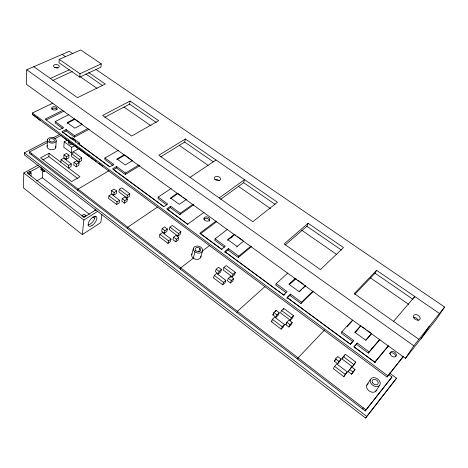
<?xml version="1.0" encoding="UTF-8"?>
<svg xmlns="http://www.w3.org/2000/svg" width="468" height="468" viewBox="0 0 468 468"><rect width="100%" height="100%" fill="white"/><g stroke="black" fill="none" stroke-linecap="round" stroke-linejoin="round"><path stroke-width="0.7" d="M32.38 114.449L37.341 117.936L32.38 114.449L32.397 113.016L52.907 103.106M38.212 165.145L23.821 172.967L23.4 187.838L82.298 234.591L100.825 222.534L101.895 214.584M47.344 140.874L24.383 152.855L24.33 154.867L365.566 418.047L396.548 378.202L389.499 373.002M72.944 53.773L69.322 51.304L26.729 69.767L26.319 84.222L405.44 358.336L436.123 319.597L444.6 307.037L95.87 69.399M31.017 176.026L31.134 172.885L29.455 171.581L27.548 172.616L27.53 173.248L83.959 217.368L96.057 209.722M47.321 142.605L29.502 151.936L29.455 153.27L365.21 410.968L391.201 378.068L391.944 376.951L389.358 375.038M29.209 174.558L29.232 173.926L27.548 172.616M29.455 171.581L29.431 172.206L39.95 166.468M31.239 154.639L31.286 153.311M44.478 170.264L44.401 171.668L41.003 169.539L41.125 167.041M89.394 214.285L42.366 177.735L42.781 168.638M47.104 146.227L47.473 139.622M77.904 178.665L48.883 156.61L49.081 153.299L40.611 157.839L71.627 181.566L79.975 176.705L49.081 153.299M68.901 114.631L55.253 121.522L55.16 122.967L62.899 128.647M59.22 59.36L59.003 62.77L79.712 77.132L100.918 67.205L101.293 63.847L80.724 49.953L59.22 59.36L80.01 73.733L101.293 63.847M55.786 147.613L56.218 141.026A4.44 2.796 5.5 0 0 50.252 137.621A4.44 2.796 5.5 0 0 49.064 142.354A4.44 2.796 5.5 0 0 56.218 141.026M60.91 162.261L61.103 159.617L63.712 158.184L71.311 163.911L71.083 166.544L68.492 168.006L68.714 165.368L71.311 163.911M67.246 140.172L64.215 141.786L63.8 147.256L71.247 152.814L79.039 148.526M63.999 154.855L63.8 157.494L66.222 159.319L68.79 157.891L69.012 155.265L66.579 153.44L63.999 154.855L66.433 156.681L66.222 159.319M66.017 130.917L66.128 129.501L74.547 135.679L74.424 137.118L66.017 130.917L62.496 132.754M71.247 152.814L71.715 147.356L75.336 145.384M71.698 153.779L71.469 156.411L79.016 162.057L81.549 160.629L81.806 158.008L74.248 152.375L71.698 153.779L79.273 159.436L79.016 162.057M79.712 77.132L80.01 73.733M74.026 162.384L73.786 165.017L76.243 166.865L78.799 165.409L79.051 162.788L76.594 160.939L74.026 162.384L76.489 164.239L76.243 166.865M79.367 145.127L79.56 143.091L72.09 137.592L70.879 138.236M77.881 190.435L78.01 189.13L109.097 170.621M82.157 215.959L82.222 215.339L84.082 214.174L85.884 215.578L85.814 216.198M83.959 217.368L84.029 216.748L85.884 215.578M82.298 234.591L83.912 220.054L97.9 211.167M95.103 210.541L95.279 209.114M118.457 150.193L104.955 157.991L104.773 159.418L113.022 165.467M108.968 195.794L108.605 198.397L116.672 204.51L119.2 202.89L119.597 200.298L111.513 194.202L108.968 195.794L117.064 201.913L116.672 204.51M111.583 190.599L111.214 193.202L113.788 195.138L116.298 193.565L116.684 190.973L114.098 189.037L111.583 190.599L114.169 192.547L113.788 195.138M124.266 154.732L117.041 158.98L116.941 159.687L124.763 155.089L132.339 160.565M116.351 167.895L116.555 166.503L125.535 173.09L125.313 174.511L116.351 167.895L113.49 169.609M104.785 117.275L129.601 104.142L130.063 101.024L158.664 120.662L131.689 136.03L102.621 115.456L130.063 101.024M119.305 189.335L118.913 191.927L126.927 197.929L129.39 196.349L129.823 193.764L121.785 187.779L119.305 189.335L127.354 195.343L126.927 197.929M122.242 198.607L121.832 201.199L124.441 203.165L126.933 201.556L127.36 198.97L124.74 197.01L122.242 198.607L124.862 200.579L124.441 203.165M127.512 228.53L127.735 227.249L157.347 207.178M171.288 188.376L158.225 197.075L157.938 198.479L166.83 204.99M159.921 234.31L159.372 236.855L167.965 243.366L170.41 241.576L171.001 239.037L162.39 232.543L159.921 234.31L168.55 240.827L167.965 243.366M162.209 228.636L161.653 231.186L164.397 233.251L166.824 231.514L167.398 228.969L164.648 226.91L162.209 228.636L164.964 230.706L164.397 233.251M160.699 156.868L184.673 142.073L185.363 138.99L277.43 202.211L252.761 221.727L158.851 155.253L185.363 138.99M170.311 207.558L170.621 206.172L180.227 213.221L179.899 214.619L170.311 207.558L167.544 209.465M169.942 227.15L169.363 229.694L177.899 236.088L180.279 234.339L180.905 231.806L172.347 225.436L169.942 227.15L178.513 233.55L177.899 236.088M173.564 237.165L172.961 239.704L175.746 241.798L178.156 240.02L178.776 237.487L175.986 235.398L173.564 237.165L176.354 239.265L175.746 241.798M180.432 269.147L180.759 267.895L193.272 258.178L194.975 251.907M191.681 254.691L193.366 248.414M198.801 251.72L199.777 248.21M200.831 257.026L202.597 250.766M227.694 229.139L215.151 238.844L214.748 240.219L224.307 247.221M214.274 275.389L213.507 277.875L222.68 284.825L225.032 282.836L225.845 280.367L216.649 273.435L214.274 275.389L223.488 282.35L222.68 284.825M216.187 269.188L215.415 271.674L218.345 273.879L220.68 271.955L221.469 269.469L218.533 267.269L216.187 269.188L219.123 271.399L218.345 273.879M220.662 199.321L243.606 182.666L244.548 179.63L219.182 197.958M228.004 249.935L228.431 248.59L238.733 256.148L238.276 257.511L228.004 249.935L224.821 252.498M223.909 267.462L223.119 269.942L232.227 276.758L234.515 274.827L235.351 272.353L226.225 265.555L223.909 267.462L233.058 274.289L232.227 276.758M236.861 247.145L237.089 246.46L243.734 241.09M228.302 278.29L227.483 280.765L230.455 283.005L232.771 281.034L233.608 278.565L230.63 276.331L228.302 278.29L231.286 280.531L230.455 283.005M230.215 277.571L230.63 276.331M236.978 312.548L237.416 311.331L264.859 286.65M287.744 273.131L276.202 283.643L275.658 284.977L285.954 292.541M285.147 245.056L306.891 226.255L308.12 223.283L343.512 247.584L320.387 269.591L284.146 243.939L308.12 223.283M272.838 314.923L273.85 312.513L276.085 310.389L279.226 312.735L278.197 315.145L275.974 317.281L272.838 314.923L273.733 314.075M271.364 321.709L272.376 319.299L274.634 317.134L284.474 324.552L283.415 326.945L281.18 329.144L271.364 321.709L272.265 320.843M275.582 311.594L276.085 310.389M275.974 317.281L276.992 314.876L279.226 312.735M281.555 310.506L280.519 312.916L290.259 320.206L292.436 318.065L293.512 315.666L283.754 308.4L281.555 310.506L291.33 317.813L290.259 320.206M295.285 279.221L295.571 278.559L296.747 279.408M283.234 309.605L283.754 308.4M289.903 295.407L290.464 294.109L301.532 302.229L300.936 303.551L289.903 295.407L286.884 298.268M281.18 329.144L282.233 326.752L284.474 324.552M285.749 324.646L286.814 322.253L289.025 320.077L292.213 322.464L291.125 324.856L288.926 327.038L285.749 324.646L286.632 323.774M288.926 327.038L290.008 324.652L292.213 322.464M297.531 359.026L298.104 357.856L324.605 329.922M352.644 320.053L341.839 331.806L341.143 333.093L352.849 341.675L350.485 344.325M354.762 294.43L375.026 273.189L376.588 270.299L439.481 313.484M334.316 361.22L335.597 358.903L337.703 356.546L341.067 359.061L339.768 361.378L337.674 363.747L334.316 361.22L336.001 359.336M334.62 366.35L333.333 368.661L343.863 376.641L347.309 371.896L336.749 363.946L334.62 366.35L345.203 374.347L343.863 376.641M337.674 363.747L338.967 361.436L341.067 359.061M341.95 358.903L343.255 356.593L345.325 354.253L355.779 362.039L352.386 366.719L341.95 358.903L343.19 357.505M360.553 326.43L360.91 325.786L354.949 332.42M344.015 356.569L344.67 355.411M352.849 341.675L353.562 340.406L341.839 331.806M356.47 344.354L357.201 343.079L369.123 351.825L368.363 353.094L356.47 344.354L354.118 347.022M348.157 371.645L351.573 366.935L354.99 369.492L351.562 374.213L348.157 371.645L348.982 370.679M350.561 368.655L351.573 366.935M352.386 366.719L355.779 362.039M351.562 374.213L354.99 369.492M371.709 349.169L372.475 347.899M413.73 298.227L414.783 296.525L393.541 321.37M366.795 385.217L370.369 379.56M362.542 408.927L363.267 407.815M375.822 391.178L379.495 385.556A5.505 4.025 34.3 0 0 375.418 377.828A5.505 4.025 34.3 0 0 370.703 383.005A5.505 4.025 34.3 0 0 379.495 385.556M36.311 117.404L387.024 377.021L403.416 356.242M365.21 410.968L391.944 376.951M365.566 418.047L396.548 378.202M405.44 358.336L413.8 345.811L444.6 307.037M420.984 338.709L429.413 326.161M387.024 377.021L403.469 356.388M388.557 345.542L374.728 362.162L353.907 346.811L357.201 343.079M374.868 362.308L388.224 346.25M369.123 351.825L379.8 339.312M368.363 353.094L379.946 339.505M345.203 374.347L347.309 371.896M371.592 333.45L365.701 340.201L354.849 332.286L360.816 325.658M365.783 340.318L371.218 334.088M353.562 340.406L350.257 344.12L286.937 297.443L290.464 294.109M356.013 331.479L358.26 328.975M347.034 326.682L351.948 321.335M376.588 270.299L354.311 293.6L418.936 339.347M291.33 317.813L293.512 315.666M300.936 303.551L313.227 291.546M301.532 302.229L312.805 291.248M305.347 285.626L299.058 291.628L288.978 284.281L295.326 278.384M299.292 291.792L301.386 289.791M302.96 288.288L305.575 285.79M289.224 284.456L295.571 278.559M291.365 282.859L294.799 279.677M284.012 295.29L285.018 294.36M231.286 280.531L233.608 278.565M223.488 282.35L225.845 280.367M233.058 274.289L235.351 272.353M238.276 257.511L251.69 246.431M219.123 271.399L221.469 269.469M238.733 256.148L251.035 246.01M228.431 248.59L224.71 251.573L283.549 294.945L287.089 291.628L276.202 283.643M227.483 240.306L234.731 234.579L235.901 235.427M234.392 234.339L227.694 239.622L237.089 246.46M230.899 238.113L231.929 237.299M202.053 251.351L209.412 245.63M200.591 233.731L216.813 221.528M216.052 221.025L199.807 233.222L221.557 249.251L225.289 246.285L215.151 238.844M176.354 239.265L178.776 237.487M168.55 240.827L171.001 239.037M178.513 233.55L180.905 231.806M204.019 212.326L187.627 224.242L166.737 208.845L170.621 206.172M164.964 230.706L167.398 228.969M179.899 214.619L193.922 204.68M180.227 213.221L193.103 204.142M186.252 199.538L179.308 204.352L170.539 197.964L177.524 193.231M116.555 166.503L112.542 168.889L163.8 206.675L167.684 204.019L158.225 197.075M170.381 198.666L177.945 193.536L182.011 196.472M190.055 177.343L215.994 160.027M124.862 200.579L127.36 198.97M117.064 201.913L119.597 200.298M127.354 195.343L129.823 193.764M114.169 192.547L116.684 190.973M125.313 174.511L139.85 165.602M125.535 173.09L138.879 164.952M132.438 160.641L125.248 164.958L117.041 158.98M76.489 164.239L79.051 162.788M79.273 159.436L81.806 158.008M36.639 180.94L42.366 177.735M66.433 156.681L69.012 155.265M29.232 173.926L31.134 172.885M77.746 144.074L79.56 143.091M42.863 159.863L48.883 156.61M74.424 137.118L89.207 129.209M74.547 135.679L88.066 128.484M54.955 138.604L61.32 135.275M66.128 129.501L62.01 131.643L109.793 166.865L113.812 164.484L104.955 157.991M53.083 137.879L59.459 134.55M67.059 123.312L75.091 119.188L79.215 122.166M74.535 118.784L67.117 122.593L74.81 128.197L82.198 124.33L80.391 123.02M46.244 119.96L64.034 111.103M62.864 110.296L45.051 119.141L59.43 129.741L63.554 127.612L55.253 121.522M52.779 80.449L72.382 71.475M50.339 78.448L69.358 69.808M41.003 169.539L44.401 171.668M39.487 119.755L40.429 120.346L38.399 118.907M62.174 54.405L65.678 56.809M88.651 72.587L105.312 84.024L77.489 97.666L33.76 66.713M85.972 74.09L102.568 85.521M129.601 104.142L156.306 122.534M184.673 142.073L213.385 161.852M243.606 182.666L275.149 204.393M306.891 226.255L341.511 250.105M375.026 273.189L413.028 299.362M80.145 76.676L96.964 88.329M123.991 107.061L151.018 125.793M179.25 145.355L208.079 165.339M238.107 186.147L270.539 208.629M301.772 230.274L336.609 254.416M370.241 277.729L408.681 304.37M26.729 69.767L413.8 345.811M62.425 136.732L77.249 147.373M78.431 148.227L83.175 151.632M87.329 154.61L89.698 156.312M183.175 197.315L186.077 199.415M237.645 236.691L242.892 240.482M297.923 280.262L303.223 284.088M362.612 327.015L366.011 329.472M367.708 330.7L370.539 332.748M76.155 146.899L96.273 161.448M98.643 163.156L102.784 166.152M63.291 132.555L70.931 138.183M79.156 144.249L109.723 166.778M113.25 169.381L163.794 206.64M167.322 209.237L187.896 224.4M200.825 233.93L221.984 249.526M225.512 252.129L283.702 295.015M287.223 297.619L350.702 344.407M354.229 347.004L375.389 362.606M32.397 113.016L387.843 375.775M64.215 141.786L71.715 147.356M343.255 356.593L353.738 364.42M273.85 312.513L276.992 314.876M286.814 322.253L290.008 324.652M335.597 358.903L338.967 361.436M349.502 369.346L352.925 371.92M61.103 159.617L68.714 165.368M272.376 319.299L282.233 326.752M29.502 151.936L365.935 409.863M24.383 152.855L366.678 416.38M92.834 216.959L94.554 218.293M82.222 215.339L84.029 216.748M23.821 172.967L83.912 220.054M95.033 216.099A6.102 2.796 -51.3 0 1 92.933 221.528A6.102 2.796 -51.3 0 1 88.083 224.932M389.446 353.761A3.446 2.428 32.9 0 1 393.12 353.083A3.446 2.428 32.9 0 1 395.6 356.546M203.832 219.141A2.972 2.059 15.4 0 1 207.324 218.486A2.972 2.059 15.4 0 1 209.366 221.107M51.749 109.062A2.761 1.661 6.2 0 1 54.58 108.178A2.761 1.661 6.2 0 1 57.037 109.728M55.072 67.737A2.896 1.638 6.9 0 1 57.927 68.176M214.935 179.589A3.13 2.047 15.4 0 1 219.199 180.742M413.993 317.386A3.656 2.445 31.2 0 1 418.211 320.328M71.592 138.774A3.604 2.276 6.7 0 1 75.325 142.19M71.516 143.302A3.604 2.276 6.7 0 1 68.468 140.494M73.242 144.659A3.598 2.276 6.6 0 1 69.34 143.869A3.598 2.276 6.6 0 1 68.609 141.313M200.877 256.119A4.721 3.434 15.4 0 1 195.46 259.214A4.721 3.434 15.4 0 1 192.05 253.867M55.546 146.151A4.405 2.802 5.4 0 1 51.31 149.731A4.405 2.802 5.4 0 1 47.438 145.548M376.377 390.289A5.452 4.013 34.6 0 1 368.854 390.739A5.452 4.013 34.6 0 1 368.217 383.69M91.974 225.558A6.107 2.785 -51.3 0 0 96.572 216.783A6.107 2.785 -51.3 0 0 89.025 221.586A6.107 2.785 -51.3 0 0 91.974 225.558M390.353 354.557A3.457 2.428 32.8 0 0 395.858 356.423A3.457 2.428 32.8 0 0 393.506 351.661A3.457 2.428 32.8 0 0 390.353 354.557M204.498 219.89A2.978 2.059 15.4 0 0 209.529 220.217A2.978 2.059 15.4 0 0 206.564 216.865A2.978 2.059 15.4 0 0 204.498 219.89M52.831 109.641A2.767 1.661 6.2 0 0 57.16 108.722A2.767 1.661 6.2 0 0 53.258 106.792A2.767 1.661 6.2 0 0 52.831 109.641M215.034 179.332A3.141 2.047 15.4 0 0 220.346 179.8A3.141 2.047 15.4 0 0 217.251 176.377A3.141 2.047 15.4 0 0 215.034 179.332M413.952 317.988A3.674 2.451 31.1 0 0 419.814 319.469A3.674 2.451 31.1 0 0 416.655 314.689A3.674 2.451 31.1 0 0 413.952 317.988M54.639 67.345A2.907 1.638 7 0 0 59.249 66.614A2.907 1.638 7 0 0 55.247 64.566A2.907 1.638 7 0 0 54.639 67.345M49.895 141.354A2.668 1.679 5.5 0 0 54.387 140.973A2.668 1.679 5.5 0 0 51.264 138.651A2.668 1.679 5.5 0 0 49.895 141.354M194.167 251.152A4.762 3.434 15.4 0 0 202.234 251.597A4.762 3.434 15.4 0 0 197.525 246.069A4.762 3.434 15.4 0 0 194.167 251.152M195.688 250.52A2.861 2.059 15.4 0 0 200.532 250.795A2.861 2.059 15.4 0 0 197.718 247.473A2.861 2.059 15.4 0 0 195.688 250.52M372.569 382.765A3.305 2.416 34.3 0 0 377.851 384.088A3.305 2.416 34.3 0 0 375.19 379.501A3.305 2.416 34.3 0 0 372.569 382.765"/></g></svg>
